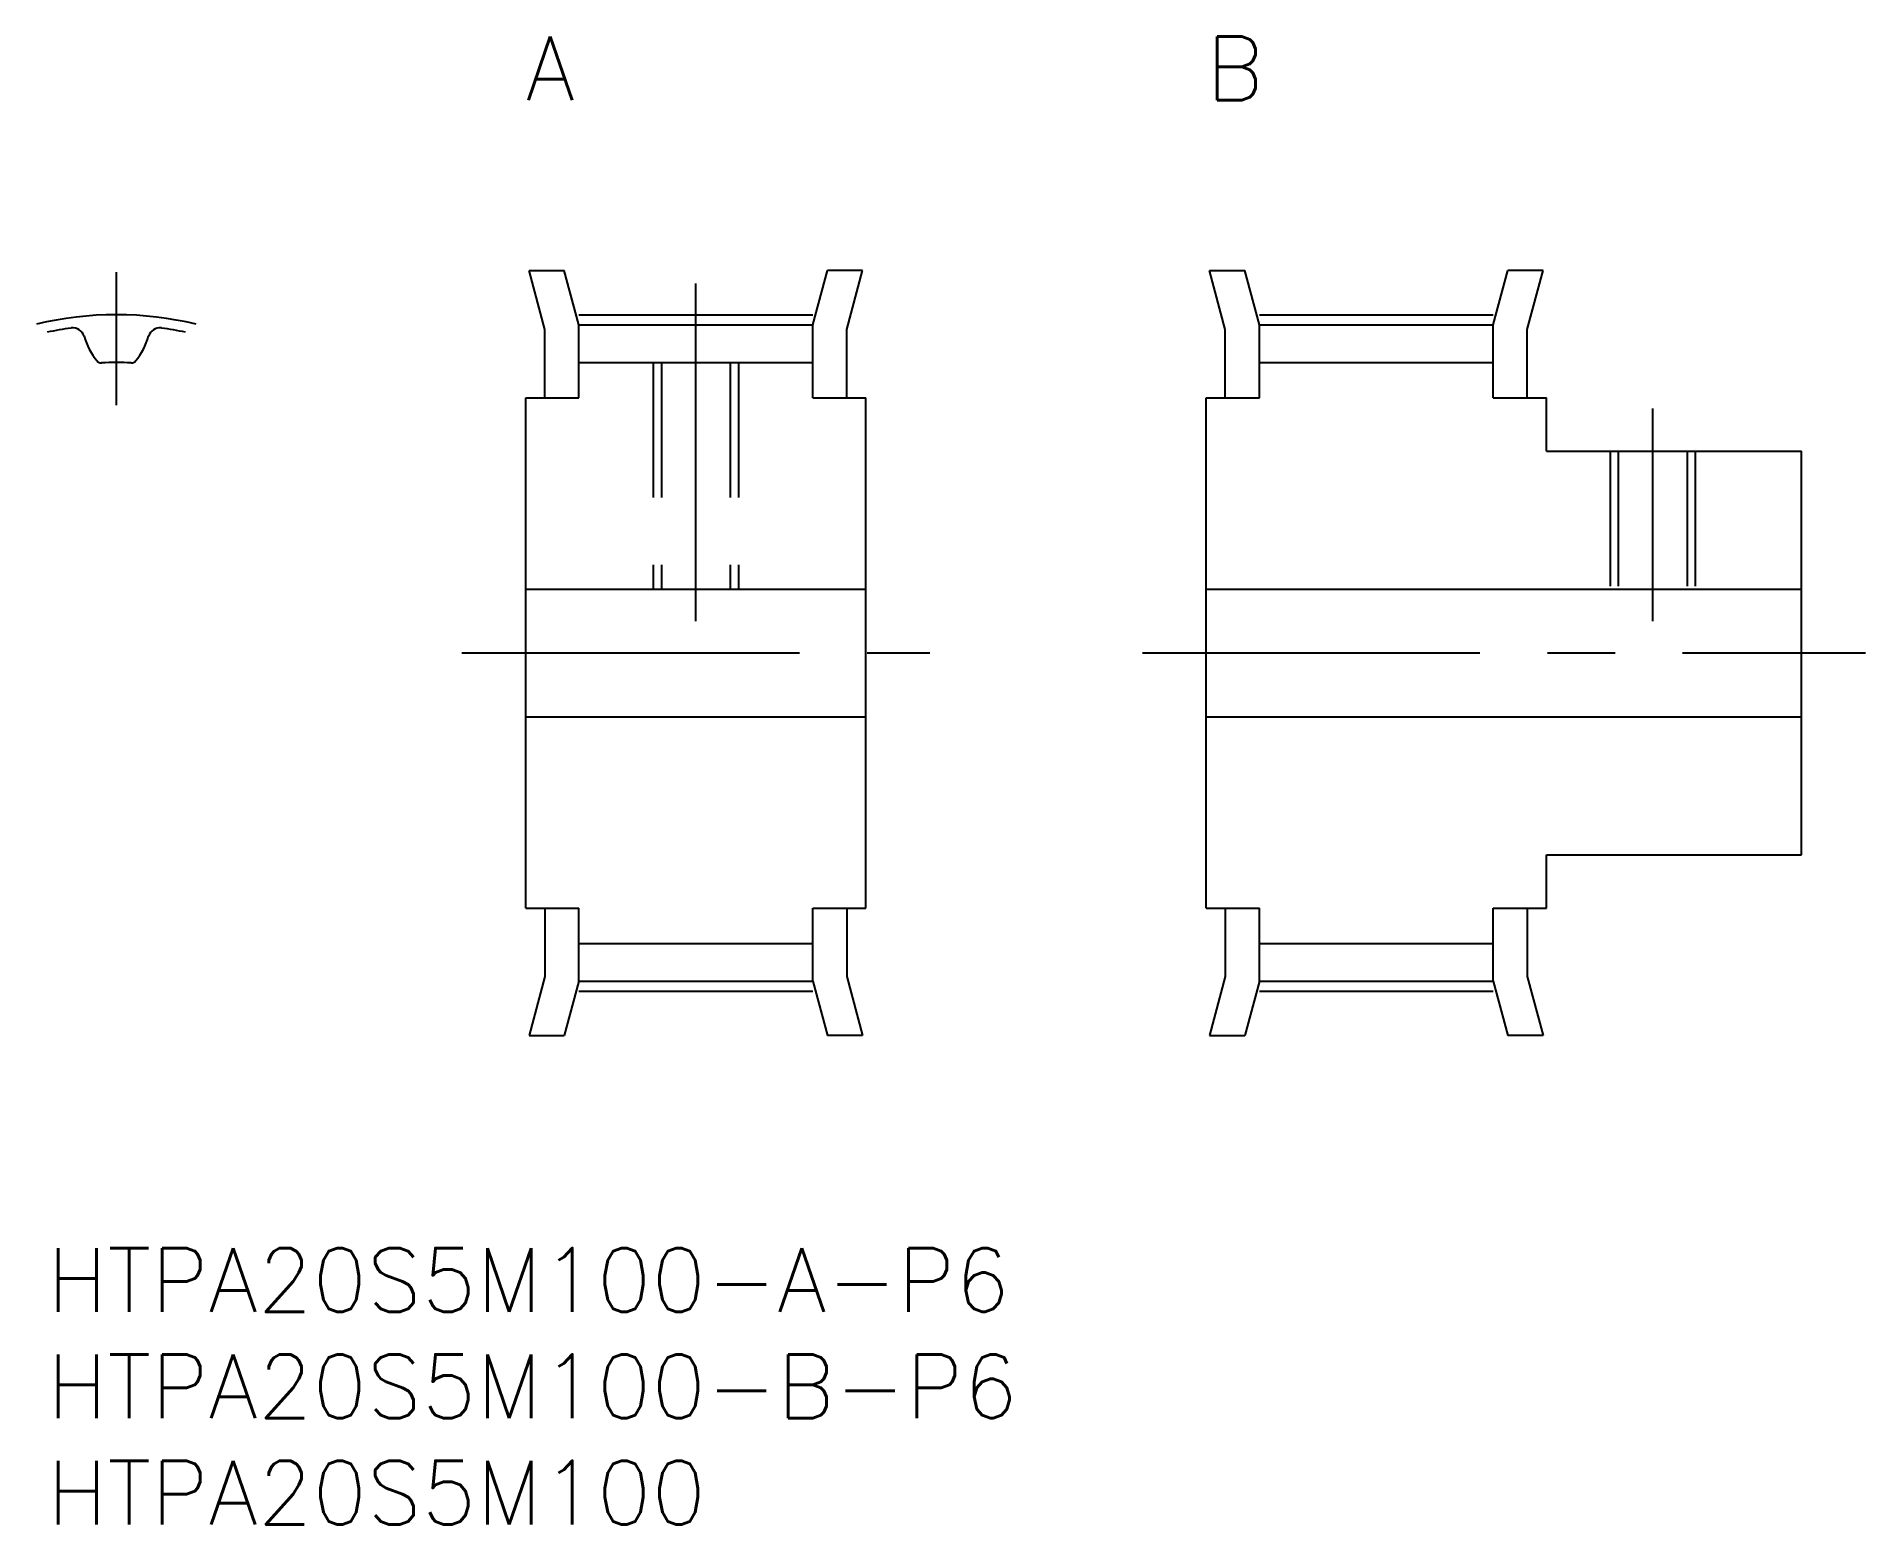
# Model space of a CAD drawing. Extents: x -0.5 to 85.5, y -13 to 57.
import ezdxf

# ---------------------------------------------------------------- set-up
doc = ezdxf.new("R2010")
doc.units = 0
doc.header["$LTSCALE"] = 0.5
doc.linetypes.add('CENTER', pattern=[50.8, 31.75, -6.35, 6.35, -6.35])
doc.linetypes.add('DASHED', pattern=[19.05, 12.7, -6.35])
for name, color, linetype in [('MSM_CENTER', 1, 'CENTER'), ('MSM_CONTINUOUS', 7, 'CONTINUOUS'), ('MSM_DASHED', 4, 'DASHED'), ('MSM_PART_NUMBER', 7, 'CONTINUOUS')]:
    doc.layers.add(name, color=color, linetype=linetype)
doc.styles.get("Standard").update_dxf_attribs({"font": 'txt.shx', "height": 3, "bigfont": 'bigfont.shx'})

# ---------------------------------------------------------------- blocks, each defined once
blk = doc.blocks.new('*U3')
at = {"layer": 'MSM_PART_NUMBER'}
blk.add_text('HTPA20S5M100-A-P6', height=3, dxfattribs=at).set_placement((0, -3))
blk = doc.blocks.new('*U4')
at = {"layer": 'MSM_PART_NUMBER'}
blk.add_text('HTPA20S5M100-B-P6', height=3, dxfattribs=at).set_placement((0, -8))
blk = doc.blocks.new('*U5')
at = {"layer": 'MSM_PART_NUMBER'}
blk.add_text('HTPA20S5M100', height=3, dxfattribs=at).set_placement((0, -13))
blk = doc.blocks.new('*U6')
at = {"layer": 'MSM_PART_NUMBER'}
blk.add_text('A', height=3, dxfattribs=at).set_placement((22.5, 54))
blk = doc.blocks.new('*U7')
at = {"layer": 'MSM_PART_NUMBER'}
blk.add_text('B', height=3, dxfattribs=at).set_placement((54.5, 54))

msp = doc.modelspace()

# ---------------------------------------------------------------- linework, layer by layer
at = {"layer": 'MSM_CENTER'}
for p, q in [((3.25, 45.915), (3.25, 39.665)), ((30.5, 29.5), (30.5, 45.915)), ((25, 43.915), (36, 43.915)), ((57, 43.915), (68, 43.915)), ((75.5, 29.5), (75.5, 39.5)), ((19.5, 28), (41.5, 28)), ((51.5, 28), (85.5, 28)), ((25, 12.085), (36, 12.085)), ((57, 12.085), (68, 12.085))]:
    msp.add_line(p, q, dxfattribs=at)
msp.add_arc((3.25, 28), 15.915, 76.37143, 103.62857, dxfattribs=at)
at = {"layer": 'MSM_CONTINUOUS'}
for p, q in [((22.656, 46), (24.313, 46)), ((23.4, 43.224), (22.656, 46)), ((25, 43.435), (24.313, 46)), ((36, 43.435), (36.687, 46)), ((38.344, 46), (36.687, 46)), ((37.6, 43.224), (38.344, 46)), ((55.4, 43.224), (54.656, 46)), ((54.656, 46), (56.313, 46)), ((57, 43.435), (56.313, 46)), ((68, 43.435), (68.687, 46)), ((70.344, 46), (68.687, 46)), ((69.6, 43.224), (70.344, 46)), ((23.4, 40), (23.4, 43.224)), ((25, 43.435), (36, 43.435)), ((25, 40), (25, 43.435)), ((36, 40), (36, 43.435)), ((37.6, 40), (37.6, 43.224)), ((55.4, 40), (55.4, 43.224)), ((57, 40), (57, 43.435)), ((57, 43.435), (68, 43.435)), ((68, 40), (68, 43.435)), ((69.6, 40), (69.6, 43.224)), ((25, 41.665), (36, 41.665)), ((57, 41.665), (68, 41.665)), ((22.5, 16), (22.5, 40)), ((22.5, 40), (25, 40)), ((36, 40), (38.5, 40)), ((38.5, 16), (38.5, 40)), ((54.5, 40), (57, 40)), ((54.5, 16), (54.5, 40)), ((68, 40), (70.5, 40)), ((70.5, 37.5), (70.5, 40)), ((70.5, 37.5), (82.5, 37.5)), ((82.5, 18.5), (82.5, 37.5)), ((22.5, 31), (38.5, 31)), ((54.5, 31), (82.5, 31)), ((22.5, 25), (38.5, 25)), ((54.5, 25), (82.5, 25)), ((70.5, 18.5), (82.5, 18.5)), ((70.5, 16), (70.5, 18.5)), ((22.5, 16), (25, 16)), ((23.4, 16), (23.4, 12.776)), ((25, 12.565), (25, 16)), ((36, 16), (38.5, 16)), ((36, 12.565), (36, 16)), ((37.6, 16), (37.6, 12.776)), ((54.5, 16), (57, 16)), ((55.4, 16), (55.4, 12.776)), ((57, 12.565), (57, 16)), ((68, 16), (70.5, 16)), ((68, 12.565), (68, 16)), ((69.6, 16), (69.6, 12.776)), ((25, 14.335), (36, 14.335)), ((57, 14.335), (68, 14.335)), ((23.4, 12.776), (22.656, 10)), ((25, 12.565), (24.313, 10)), ((25, 12.565), (36, 12.565)), ((36, 12.565), (36.687, 10)), ((37.6, 12.776), (38.344, 10)), ((55.4, 12.776), (54.656, 10)), ((57, 12.565), (56.313, 10)), ((57, 12.565), (68, 12.565)), ((68, 12.565), (68.687, 10)), ((69.6, 12.776), (70.344, 10)), ((22.656, 10), (24.313, 10)), ((38.344, 10), (36.687, 10)), ((54.656, 10), (56.313, 10)), ((70.344, 10), (68.687, 10))]:
    msp.add_line(p, q, dxfattribs=at)
for centre, radius, start, end in [((3.25, 28), 15.435, 97.90287, 102.1552), ((1.203, 42.744), 0.55, 16.28157, 97.90287), ((5.297, 42.744), 0.55, 82.09713, 163.71843), ((3.25, 28), 15.435, 77.8448, 82.09713), ((4.875, 43.816), 3.275, 196.28157, 219.38106), ((1.625, 43.816), 3.275, 320.61894, 343.71843), ((2.537, 41.897), 0.25, 219.38106, 272.93774), ((3.25, 28), 13.665, 87.06226, 92.93774), ((3.963, 41.897), 0.25, 267.06226, 320.61894)]:
    msp.add_arc(centre, radius, start, end, dxfattribs=at)
at = {"layer": 'MSM_DASHED'}
for p, q in [((28.5, 41.665), (28.5, 31)), ((28.879, 41.665), (28.879, 31)), ((32.121, 41.665), (32.121, 31)), ((32.5, 41.665), (32.5, 31)), ((73.5, 37.5), (73.5, 31)), ((73.879, 37.5), (73.879, 31)), ((77.121, 37.5), (77.121, 31)), ((77.5, 37.5), (77.5, 31))]:
    msp.add_line(p, q, dxfattribs=at)

# ---------------------------------------------------------------- block references
at = {"layer": 'MSM_CONTINUOUS'}
for name in ['*U6', '*U7', '*U3', '*U4', '*U5']:
    msp.add_blockref(name, (0, 0), dxfattribs=at)

doc.saveas('drawing.dxf')
